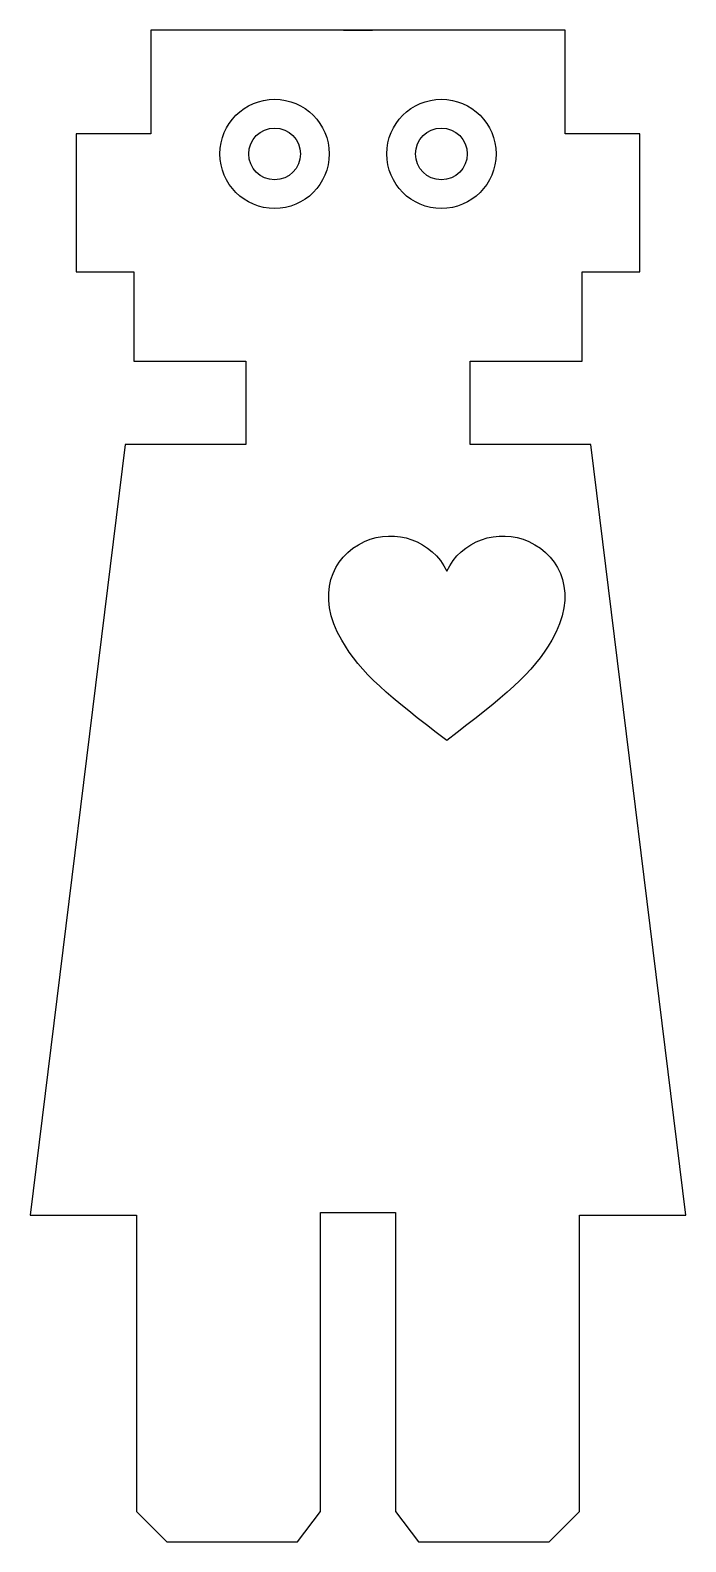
# Model space of a CAD drawing. Header units: centimetres. Extents: x -4.6 to 4.6, y -10.7 to 10.7.
import ezdxf

# ---------------------------------------------------------------- set-up
doc = ezdxf.new("R2010")
doc.units = ezdxf.units.CM
doc.header["$MEASUREMENT"] = 0
doc.layers.add('Camada 1', color=7, linetype='Continuous')

msp = doc.modelspace()

# ---------------------------------------------------------------- linework, layer by layer
at = {"layer": 'Camada 1'}
for points, knots in [([(-0.5277, -6.01825), (-0.5277, -6.01825), (-0.5277, -10.23989), (-0.5277, -10.23989), (-0.5277, -10.23989), (-0.5277, -10.23989), (-0.85248, -10.66613), (-0.85248, -10.66613), (-0.85248, -10.66613), (-0.85248, -10.66613), (-2.69964, -10.66613), (-2.69964, -10.66613), (-2.69964, -10.66613), (-2.69964, -10.66613), (-3.12588, -10.23989), (-3.12588, -10.23989), (-3.12588, -10.23989), (-3.12588, -10.23989), (-3.12588, -6.05863), (-3.12588, -6.05863), (-3.12588, -6.05863), (-3.12588, -6.05863), (-4.62789, -6.05863), (-4.62789, -6.05863), (-4.62789, -6.05863), (-4.62789, -6.05863), (-3.28807, 4.82067), (-3.28807, 4.82067), (-3.28807, 4.82067), (-3.28807, 4.82067), (-1.58312, 4.82067), (-1.58312, 4.82067), (-1.58312, 4.82067), (-1.58312, 4.82067), (-1.58312, 5.99793), (-1.58312, 5.99793), (-1.58312, 5.99793), (-1.58312, 5.99793), (-3.16623, 5.99793), (-3.16623, 5.99793), (-3.16623, 5.99793), (-3.16623, 5.99793), (-3.16623, 7.25629), (-3.16623, 7.25629), (-3.16623, 7.25629), (-3.16623, 7.25629), (-3.97837, 7.25629), (-3.97837, 7.25629), (-3.97837, 7.25629), (-3.97837, 7.25629), (-3.97837, 9.20489), (-3.97837, 9.20489), (-3.97837, 9.20489), (-3.97837, 9.20489), (-2.92294, 9.20489), (-2.92294, 9.20489), (-2.92294, 9.20489), (-2.92294, 9.20489), (-2.92294, 10.66616), (-2.92294, 10.66616), (-2.92294, 10.66616), (-2.92294, 10.66616), (0.20295, 10.66616), (0.20295, 10.66616), (0.20295, 10.66616), (0.20295, 10.66616), (-0.20292, 10.66616), (-0.20292, 10.66616), (-0.20292, 10.66616), (-0.20292, 10.66616), (2.92297, 10.66616), (2.92297, 10.66616), (2.92297, 10.66616), (2.92297, 10.66616), (2.92297, 9.20489), (2.92297, 9.20489), (2.92297, 9.20489), (2.92297, 9.20489), (3.97837, 9.20489), (3.97837, 9.20489), (3.97837, 9.20489), (3.97837, 9.20489), (3.97837, 7.25626), (3.97837, 7.25626), (3.97837, 7.25626), (3.97837, 7.25626), (3.16628, 7.25626), (3.16628, 7.25626), (3.16628, 7.25626), (3.16628, 7.25626), (3.16628, 5.9979), (3.16628, 5.9979), (3.16628, 5.9979), (3.16628, 5.9979), (1.58315, 5.99791), (1.58315, 5.99791), (1.58315, 5.99791), (1.58315, 5.99791), (1.58315, 4.82065), (1.58315, 4.82065), (1.58315, 4.82065), (1.58315, 4.82065), (3.2881, 4.82064), (3.2881, 4.82064), (3.2881, 4.82064), (3.2881, 4.82064), (4.62792, -6.05866), (4.62792, -6.05866), (4.62792, -6.05866), (4.62792, -6.05866), (3.12591, -6.05865), (3.12591, -6.05865), (3.12591, -6.05865), (3.12591, -6.05865), (3.12591, -10.23989), (3.12591, -10.23989), (3.12591, -10.23989), (3.12591, -10.23989), (2.69967, -10.66613), (2.69967, -10.66613), (2.69967, -10.66613), (2.69967, -10.66613), (0.85253, -10.66613), (0.85253, -10.66613), (0.85253, -10.66613), (0.85253, -10.66613), (0.52775, -10.23989), (0.52775, -10.23989), (0.52775, -10.23989), (0.52775, -10.23989), (0.52775, -6.01825), (0.52775, -6.01825), (0.52775, -6.01825), (0.52775, -6.01825), (0.00007, -6.01825), (0.00007, -6.01825), (0.00007, -6.01825), (0.00007, -6.01825), (-0.5277, -6.01825), (-0.5277, -6.01825)], [0, 0, 0, 0, 0.02777778, 0.02777778, 0.02777778, 0.02777778, 0.05555556, 0.05555556, 0.05555556, 0.05555556, 0.08333333, 0.08333333, 0.08333333, 0.08333333, 0.11111111, 0.11111111, 0.11111111, 0.11111111, 0.13888889, 0.13888889, 0.13888889, 0.13888889, 0.16666667, 0.16666667, 0.16666667, 0.16666667, 0.19444444, 0.19444444, 0.19444444, 0.19444444, 0.22222222, 0.22222222, 0.22222222, 0.22222222, 0.25, 0.25, 0.25, 0.25, 0.27777778, 0.27777778, 0.27777778, 0.27777778, 0.30555556, 0.30555556, 0.30555556, 0.30555556, 0.33333333, 0.33333333, 0.33333333, 0.33333333, 0.36111111, 0.36111111, 0.36111111, 0.36111111, 0.38888889, 0.38888889, 0.38888889, 0.38888889, 0.41666667, 0.41666667, 0.41666667, 0.41666667, 0.44444444, 0.44444444, 0.44444444, 0.44444444, 0.47222222, 0.47222222, 0.47222222, 0.47222222, 0.5, 0.5, 0.5, 0.5, 0.52777778, 0.52777778, 0.52777778, 0.52777778, 0.55555556, 0.55555556, 0.55555556, 0.55555556, 0.58333333, 0.58333333, 0.58333333, 0.58333333, 0.61111111, 0.61111111, 0.61111111, 0.61111111, 0.63888889, 0.63888889, 0.63888889, 0.63888889, 0.66666667, 0.66666667, 0.66666667, 0.66666667, 0.69444444, 0.69444444, 0.69444444, 0.69444444, 0.72222222, 0.72222222, 0.72222222, 0.72222222, 0.75, 0.75, 0.75, 0.75, 0.77777778, 0.77777778, 0.77777778, 0.77777778, 0.80555556, 0.80555556, 0.80555556, 0.80555556, 0.83333333, 0.83333333, 0.83333333, 0.83333333, 0.86111111, 0.86111111, 0.86111111, 0.86111111, 0.88888889, 0.88888889, 0.88888889, 0.88888889, 0.91666667, 0.91666667, 0.91666667, 0.91666667, 0.94444444, 0.94444444, 0.94444444, 0.94444444, 1, 1, 1, 1]), ([(-1.17725, 8.14947), (-0.75138, 8.14947), (-0.40588, 8.49499), (-0.40588, 8.92084), (-0.40588, 8.92084), (-0.40588, 9.34669), (-0.7514, 9.69221), (-1.17725, 9.69221), (-1.17725, 9.69221), (-1.6031, 9.69221), (-1.94862, 9.34669), (-1.94862, 8.92084), (-1.94862, 8.92084), (-1.94862, 8.49499), (-1.60312, 8.14947), (-1.17725, 8.14947)], [0, 0, 0, 0, 0.2, 0.2, 0.2, 0.2, 0.4, 0.4, 0.4, 0.4, 0.6, 0.6, 0.6, 0.6, 1, 1, 1, 1]), ([(1.94862, 8.92084), (1.94862, 9.34671), (1.6031, 9.69221), (1.17725, 9.69221), (1.17725, 9.69221), (0.7514, 9.69221), (0.40588, 9.34669), (0.40588, 8.92084), (0.40588, 8.92084), (0.40588, 8.49499), (0.7514, 8.14947), (1.17725, 8.14947), (1.17725, 8.14947), (1.6031, 8.14947), (1.94862, 8.49496), (1.94862, 8.92084)], [0, 0, 0, 0, 0.2, 0.2, 0.2, 0.2, 0.4, 0.4, 0.4, 0.4, 0.6, 0.6, 0.6, 0.6, 1, 1, 1, 1]), ([(-1.17725, 8.55534), (-0.97543, 8.55534), (-0.81175, 8.71904), (-0.81175, 8.92084), (-0.81175, 8.92084), (-0.81175, 9.12264), (-0.97545, 9.28634), (-1.17725, 9.28634), (-1.17725, 9.28634), (-1.37905, 9.28634), (-1.54275, 9.12264), (-1.54275, 8.92084), (-1.54275, 8.92084), (-1.54275, 8.71904), (-1.37907, 8.55534), (-1.17725, 8.55534)], [0, 0, 0, 0, 0.2, 0.2, 0.2, 0.2, 0.4, 0.4, 0.4, 0.4, 0.6, 0.6, 0.6, 0.6, 1, 1, 1, 1]), ([(1.54275, 8.92084), (1.54275, 9.12266), (1.37905, 9.28634), (1.17725, 9.28634), (1.17725, 9.28634), (0.97545, 9.28634), (0.81175, 9.12264), (0.81175, 8.92084), (0.81175, 8.92084), (0.81175, 8.71904), (0.97545, 8.55534), (1.17725, 8.55534), (1.17725, 8.55534), (1.37905, 8.55534), (1.54275, 8.71901), (1.54275, 8.92084)], [0, 0, 0, 0, 0.2, 0.2, 0.2, 0.2, 0.4, 0.4, 0.4, 0.4, 0.6, 0.6, 0.6, 0.6, 1, 1, 1, 1])]:
    msp.add_open_spline(points, degree=3, knots=knots, dxfattribs=at)
at = {"layer": 'Camada 1', "color": 7}
msp.add_open_spline([(1.25279, 0.64343), (2.06231, 1.25705), (2.473, 1.60109), (2.73517, 2.05583), (2.73517, 2.05583), (3.104, 2.69535), (2.87998, 3.23714), (2.41375, 3.44897), (2.41375, 3.44897), (1.97491, 3.64709), (1.45572, 3.46156), (1.25278, 3.03125), (1.25278, 3.03125), (1.04945, 3.46157), (0.53028, 3.64709), (0.0907, 3.44897), (0.0907, 3.44897), (-0.37552, 3.23714), (-0.59846, 2.69536), (-0.2296, 2.05583), (-0.2296, 2.05583), (0.03184, 1.60109), (0.4429, 1.25705), (1.25279, 0.64343)], degree=3, knots=[0, 0, 0, 0, 0.14285714, 0.14285714, 0.14285714, 0.14285714, 0.28571429, 0.28571429, 0.28571429, 0.28571429, 0.42857143, 0.42857143, 0.42857143, 0.42857143, 0.57142857, 0.57142857, 0.57142857, 0.57142857, 0.71428571, 0.71428571, 0.71428571, 0.71428571, 1, 1, 1, 1], dxfattribs=at)

doc.saveas('drawing.dxf')
